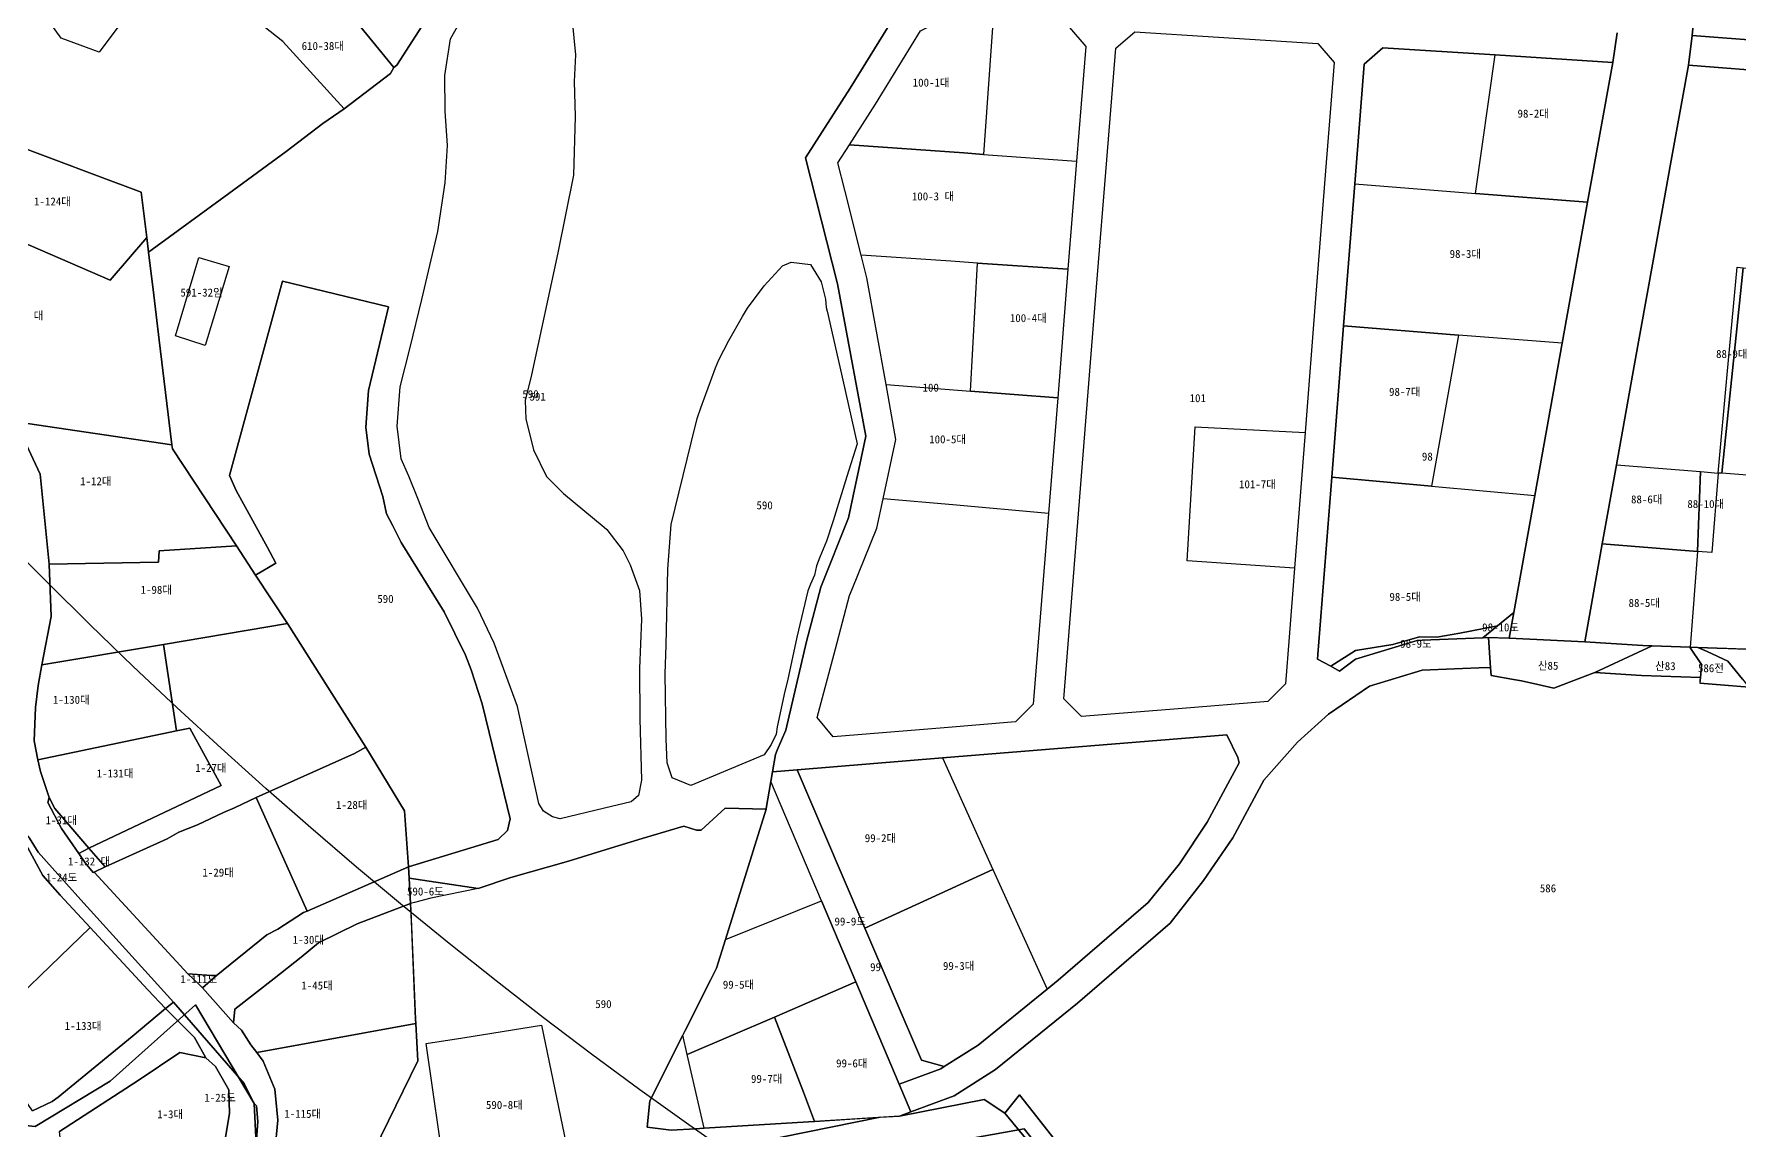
# Model space of a CAD drawing. Header units: metres. Extents: x 198218 to 208474, y 536547 to 547345.
# Drawn here: x 199514.9 to 199855.9, y 543856.3 to 544075.5 of the extents above; entities that cross this region are included whole.
import ezdxf
from ezdxf.enums import TextEntityAlignment as Align

# ---------------------------------------------------------------- set-up
doc = ezdxf.new("R2010")
doc.units = ezdxf.units.M
for name, color, linetype in [('CENTER_RADIUS', 1, 'Continuous'), ('PARCEL_BONBUN', 7, 'Continuous'), ('PARCEL_BUBUN', 8, 'Continuous'), ('PARCEL_LABEL', 3, 'Continuous'), ('ZONING', 5, 'Continuous')]:
    doc.layers.add(name, color=color, linetype=linetype)

msp = doc.modelspace()

# ---------------------------------------------------------------- linework, layer by layer
at = {"layer": 'CENTER_RADIUS'}
msp.add_circle((200224.7, 544673.01), 1000, dxfattribs=at)
at = {"layer": 'PARCEL_BONBUN'}
for points in [[(199892.74, 544071.65), (199872.32, 544073.24), (199871.59, 544073.3), (199861.61, 544074.08), (199861.17, 544074.11), (199846.41, 544075.26), (199848.3, 544095.46), (199848.67, 544099.44), (199850.16, 544115.27), (199854.71, 544163.88), (199899.66, 544160.38), (199902.91, 544156.58), (199899.39, 544111.42), (199897.83, 544091.38), (199896.54, 544074.9), (199892.74, 544071.65)], [(199720.75, 543942.67), (199723.03, 543971.24), (199725.19, 543998.16), (199727.33, 544024.97), (199729.37, 544050.39), (199731.16, 544072.73), (199734.95, 544076), (199751.7, 544074.93), (199771.52, 544073.66), (199774.8, 544069.88), (199773.11, 544048.23), (199771.11, 544022.7), (199769.02, 543995.89), (199766.9, 543968.77), (199765.83, 543955.01), (199765.1, 543945.7), (199761.57, 543942.16), (199743.63, 543940.71), (199724.29, 543939.14), (199720.75, 543942.67)], [(199775.89, 543948.22), (199774.13, 543949.19), (199771.51, 543950.63), (199771.58, 543951.56), (199774.34, 543986.99), (199776.7, 544017.23), (199778.92, 544045.59), (199780.79, 544069.55), (199784.57, 544072.82), (199807.01, 544071.38), (199830.49, 544069.87), (199825.46, 544041.96), (199820.39, 544013.75), (199814.91, 543983.35), (199810.7, 543959.95), (199809.78, 543954.81), (199805.33, 543954.92), (199804.51, 543954.89), (199792.44, 543954.4), (199791.4, 543954.35), (199779.05, 543950.6), (199775.89, 543948.22)], [(199882.34, 543951.74), (199860.97, 543952.49), (199847.48, 543952.96), (199845.98, 543953.01), (199845.88, 543953.02), (199836.53, 543953.34), (199824.9, 543954.1), (199828.41, 543973.64), (199831.25, 543989.42), (199834.81, 544009.21), (199838.59, 544030.22), (199842.06, 544049.52), (199845.63, 544069.31), (199864.37, 544067.85), (199893, 544065.62), (199895.77, 544062.39), (199894.44, 544045.44), (199892.93, 544026.1), (199889.7, 543984.81), (199887.3, 543954.01), (199884.11, 543951.48), (199882.34, 543951.74)], [(199673.47, 544020.15), (199675.98, 544009.07), (199679.46, 543993.68), (199677.38, 543987.12), (199674.67, 543978.23), (199673.33, 543974.21), (199671.98, 543971.01), (199671.37, 543969.25), (199670.95, 543967.43), (199670.17, 543965.62), (199669.58, 543964.25), (199667.38, 543955), (199665.53, 543946.28), (199665, 543944.2), (199663.46, 543937.05), (199663.26, 543935.64), (199662.29, 543933.52), (199660.91, 543931.48), (199646.21, 543925.37), (199642.52, 543926.92), (199641.5, 543929.91), (199641.29, 543934.63), (199641.09, 543947.66), (199641.27, 543953.4), (199641.6, 543968.61), (199642.31, 543977.51), (199646.29, 543993.85), (199647.5, 543998.74), (199648.19, 544000.86), (199651.15, 544008.87), (199651.84, 544010.42), (199653.85, 544014.29), (199656.52, 544019.13), (199657.57, 544020.76), (199660.86, 544025.22), (199664.55, 544029.2), (199666.27, 544029.93), (199670.12, 544029.49), (199672.26, 544026.02), (199673.13, 544022.59), (199673.28, 544020.91), (199673.47, 544020.15)], [(199602.34, 543948.5), (199604.48, 543941.68), (199605.92, 543935.97), (199610.11, 543918.72), (199609.6, 543916.38), (199607.72, 543914.55), (199589.78, 543909.09), (199588.98, 543920.28), (199581.26, 543933.01), (199565.57, 543957.72), (199559.22, 543967.43), (199563.27, 543969.83), (199561.61, 543972.91), (199555.34, 543984.33), (199554, 543987.34), (199564.62, 544026.17), (199585.77, 544021.02), (199581.78, 544004.31), (199581.24, 543996.96), (199581.95, 543991.58), (199584.64, 543983.12), (199585.42, 543979.68), (199586.58, 543977.42), (199588.35, 543973.96), (199596.9, 543960.09), (199601.2, 543951.38), (199602.34, 543948.5)], [(199812.29, 543946.25), (199810.65, 543946.55), (199806.18, 543947.37), (199806.09, 543948.9), (199805.7, 543954.91), (199809.78, 543954.81), (199824.9, 543954.1), (199836.53, 543953.34), (199838.4, 543953.28), (199826.93, 543947.96), (199822.21, 543946.14), (199818.76, 543944.83), (199815.53, 543945.54), (199812.29, 543946.25)], [(199836.28, 543947.34), (199826.93, 543947.96), (199838.4, 543953.28), (199845.88, 543953.02), (199848.27, 543949.52), (199848.17, 543948.38), (199848.04, 543946.93), (199836.28, 543947.34)], [(199848.04, 543946.93), (199848.17, 543948.38), (199848.27, 543949.52), (199845.88, 543953.02), (199845.98, 543953.01), (199847.48, 543952.96), (199849.37, 543952.11), (199853.53, 543950.24), (199856.45, 543946.64), (199856.73, 543946.29), (199857.73, 543945), (199847.99, 543945.83), (199847.99, 543946.44), (199848.04, 543946.93)], [(199638.03, 543862.35), (199644.61, 543875.47), (199645.06, 543876.36), (199650.2, 543886.58), (199651.35, 543888.87), (199653.14, 543894.6), (199661.25, 543920.62), (199661.3, 543920.76), (199662.21, 543926.16), (199662.54, 543928.11), (199667.45, 543928.51), (199696.5, 543930.86), (199753.36, 543935.47), (199755.55, 543930.98), (199755.81, 543929.9), (199749.46, 543918.03), (199743.88, 543909.73), (199737.66, 543902), (199719.67, 543886.47), (199717.42, 543884.64), (199703.64, 543873.46), (199696.88, 543869.18), (199696.21, 543868.75), (199687.88, 543865.65), (199690.23, 543860.12), (199687.94, 543859.27), (199670.97, 543858.22), (199669.73, 543858.14), (199648.9, 543856.85), (199647.14, 543856.74), (199642.32, 543856.44), (199637.52, 543857.05), (199638.03, 543862.35)], [(199743.08, 543818.62), (199709, 543859.89), (199711.95, 543863.52), (199715.41, 543859.11), (199727.04, 543844.29), (199746.51, 543819.47), (199743.08, 543818.62)]]:
    msp.add_lwpolyline(points, close=True, dxfattribs=at)
for points in [[(199848.3, 544095.46), (199846.41, 544075.26), (199845.63, 544069.31), (199842.06, 544049.52), (199838.59, 544030.22), (199834.81, 544009.21), (199831.25, 543989.42), (199828.41, 543973.64), (199824.9, 543954.1), (199809.78, 543954.81), (199810.7, 543959.95), (199814.91, 543983.35), (199820.39, 544013.75), (199825.46, 544041.96), (199830.49, 544069.87), (199831.4, 544075.83)], [(199621.74, 544085.71), (199623.17, 544071.39), (199622.92, 544066.09), (199622.92, 544066.09), (199623.11, 544059.08), (199622.77, 544047.33), (199619.64, 544031.84), (199614.36, 544007.44), (199613.09, 544002.31), (199613.27, 543998.56), (199613.89, 543995.99), (199614.78, 543992.45), (199617.38, 543987.1), (199620.75, 543983.74), (199628.9, 543976.97), (199629.46, 543976.51), (199632.68, 543972.24), (199634.12, 543969.44), (199635.95, 543964.35), (199636.38, 543958.6), (199635.98, 543948.75), (199636.03, 543938.69), (199636.33, 543926.42), (199635.74, 543923.36), (199634.27, 543922.08), (199628.96, 543920.81), (199620.09, 543918.69), (199618.58, 543919.08), (199616.76, 543920.23), (199615.87, 543921.78), (199611.56, 543941.18), (199606.9, 543953.82), (199603.55, 543960.77), (199593.93, 543976.96), (199591.66, 543982.7), (199589.84, 543987.21), (199588.32, 543990.66), (199587.55, 543997.19), (199588.09, 544005.02), (199590.14, 544012.89), (199592.48, 544022.53), (199595.67, 544036.07), (199597.14, 544045.82), (199597.59, 544053.25), (199597.14, 544060.15), (199597.06, 544067.29), (199598.16, 544074.58), (199606.72, 544089.72)], [(199689.54, 544083.34), (199678.06, 544064.74), (199669.13, 544050.84), (199675.55, 544025.65), (199681.23, 543995.19), (199677.75, 543978.83), (199672.18, 543965.02), (199669.35, 543954.12), (199665.23, 543936.4), (199663.49, 543932.42), (199663.13, 543931.58), (199662.54, 543928.11), (199662.54, 543928.11), (199662.21, 543926.16), (199661.3, 543920.76), (199661.25, 543920.62), (199653.07, 543920.83), (199648.31, 543916.42), (199647.35, 543916.45), (199644.83, 543917.21), (199636.51, 543914.78), (199629.32, 543912.56), (199621.78, 543910.24), (199610.26, 543906.95), (199603.73, 543904.78), (199589.92, 543906.84), (199589.78, 543909.09), (199607.72, 543914.55), (199609.6, 543916.38), (199610.11, 543918.72), (199605.92, 543935.97), (199604.48, 543941.68), (199602.34, 543948.5), (199601.2, 543951.38), (199596.9, 543960.09), (199588.35, 543973.96), (199586.58, 543977.42), (199585.42, 543979.68), (199584.64, 543983.12), (199581.95, 543991.58), (199581.24, 543996.96), (199581.78, 544004.31), (199585.77, 544021.02), (199564.62, 544026.17), (199554, 543987.34), (199555.34, 543984.33), (199561.61, 543972.91), (199563.27, 543969.83), (199559.22, 543967.43), (199555.42, 543973.25), (199542.62, 543992.66), (199542.48, 543993.42), (199539.96, 544014.37), (199538.87, 544023.36), (199537.84, 544031.95), (199553.85, 544043.66), (199565.31, 544052.07), (199572.67, 544057.68), (199576.9, 544060.63), (199586.21, 544067.65), (199586.88, 544068.85), (199587.45, 544069.36), (199594.33, 544079.99)], [(199831.4, 544075.83), (199830.49, 544069.87), (199807.01, 544071.38), (199784.57, 544072.82), (199780.79, 544069.55), (199778.92, 544045.59), (199776.7, 544017.23), (199774.34, 543986.99), (199771.58, 543951.56), (199771.51, 543950.63), (199774.13, 543949.19), (199775.89, 543948.22), (199779.05, 543950.6), (199791.4, 543954.35), (199792.44, 543954.4), (199804.51, 543954.89), (199805.33, 543954.92), (199805.7, 543954.91), (199806.09, 543948.9), (199805.36, 543948.92), (199792.42, 543948.39), (199781.89, 543945.19), (199773.68, 543939.6), (199767.51, 543934), (199760.75, 543926.44), (199754.59, 543914.92), (199748.71, 543906.36), (199742.01, 543897.83), (199723.52, 543881.86), (199707.15, 543868.58), (199698.89, 543863.34), (199690.23, 543860.12), (199687.88, 543865.65), (199696.21, 543868.75), (199696.88, 543869.18), (199703.64, 543873.46), (199703.64, 543873.46), (199717.42, 543884.64), (199719.67, 543886.47), (199737.66, 543902), (199743.88, 543909.73), (199749.46, 543918.03), (199755.81, 543929.9), (199755.55, 543930.98), (199753.36, 543935.47), (199696.5, 543930.86), (199667.45, 543928.51), (199662.54, 543928.11), (199663.13, 543931.58), (199663.49, 543932.42), (199665.23, 543936.4), (199669.35, 543954.12), (199672.18, 543965.02), (199677.75, 543978.83), (199681.23, 543995.19), (199675.55, 544025.65), (199669.13, 544050.84), (199678.06, 544064.74), (199689.54, 544083.34)], [(199594.33, 544079.99), (199587.45, 544069.36), (199586.88, 544068.85), (199586.21, 544067.65), (199576.9, 544060.63), (199572.67, 544057.68), (199565.31, 544052.07), (199553.85, 544043.66), (199537.84, 544031.95), (199537.47, 544034.9), (199536.35, 544043.94), (199527.61, 544047.19), (199527.61, 544047.19), (199509.89, 544053.9)], [(199721.9, 544076.84), (199725.17, 544073.06), (199723.34, 544050.18), (199721.6, 544028.55), (199719.55, 544002.84), (199717.7, 543979.75), (199715.11, 543947.39), (199714.65, 543941.61), (199711.11, 543938.07), (199696.84, 543936.91), (199674.68, 543935.11), (199671.48, 543938.96), (199675.17, 543952.67), (199675.17, 543952.67), (199677.93, 543963.33), (199678.46, 543964.63), (199683.41, 543976.82), (199684.67, 543982.69), (199687.22, 543994.52), (199685.25, 544005.52), (199681.43, 544026.83), (199680.28, 544031.36), (199676.98, 544044.34), (199675.59, 544049.8), (199677.92, 544053.43), (199683.12, 544061.52), (199692.16, 544076.17)], [(199864.37, 544067.85), (199845.63, 544069.31), (199846.41, 544075.26), (199861.16, 544074.11)], [(199509.89, 544053.9), (199527.61, 544047.19), (199536.35, 544043.94), (199537.47, 544034.9), (199537.84, 544031.95), (199538.87, 544023.36), (199539.96, 544014.37), (199542.48, 543993.42), (199542.62, 543992.66), (199555.42, 543973.25), (199559.22, 543967.43), (199565.57, 543957.72), (199581.26, 543933.01), (199588.98, 543920.28), (199589.78, 543909.09), (199589.92, 543906.84), (199590.2, 543901.78), (199591.2, 543878.64), (199591.23, 543877.81), (199591.62, 543870.31), (199578.47, 543843.35)], [(199856.45, 543946.64), (199853.53, 543950.24), (199849.37, 543952.11), (199847.48, 543952.96), (199847.48, 543952.96), (199851.32, 543952.83), (199851.42, 543952.82), (199851.55, 543952.82), (199851.69, 543952.81), (199860.97, 543952.49)], [(199746.51, 543819.47), (199715.41, 543859.11), (199711.95, 543863.52), (199709, 543859.89), (199704.87, 543862.59), (199687.94, 543859.27), (199687.94, 543859.27), (199690.23, 543860.12), (199698.89, 543863.34), (199707.15, 543868.58), (199723.52, 543881.86), (199742.01, 543897.83), (199748.71, 543906.36), (199754.59, 543914.92), (199760.75, 543926.44), (199767.51, 543934), (199773.68, 543939.6), (199781.89, 543945.19), (199792.42, 543948.39), (199805.36, 543948.92), (199806.09, 543948.9), (199806.18, 543947.37), (199810.65, 543946.55), (199812.29, 543946.25), (199815.53, 543945.54), (199818.76, 543944.83), (199822.21, 543946.14), (199826.93, 543947.96), (199836.28, 543947.34), (199848.04, 543946.93), (199847.93, 543945.84), (199857.78, 543945)], [(199578.47, 543843.35), (199591.62, 543870.31), (199591.62, 543870.31), (199591.23, 543877.81), (199591.2, 543878.64), (199590.36, 543898.21), (199590.2, 543901.78), (199589.92, 543906.84), (199603.73, 543904.78), (199610.26, 543906.95), (199621.78, 543910.24), (199629.32, 543912.56), (199636.51, 543914.78), (199644.83, 543917.21), (199647.35, 543916.45), (199648.31, 543916.42), (199653.07, 543920.83), (199661.25, 543920.62), (199653.14, 543894.6), (199651.35, 543888.87), (199650.2, 543886.58), (199645.06, 543876.36), (199644.61, 543875.47), (199638.03, 543862.35), (199637.52, 543857.05), (199642.32, 543856.44), (199647.14, 543856.74), (199648.9, 543856.85), (199669.72, 543858.14), (199670.97, 543858.22), (199684.07, 543859.03), (199644.31, 543851.02)], [(199644.31, 543851.02), (199684.07, 543859.03), (199687.94, 543859.27), (199704.87, 543862.59), (199709, 543859.89), (199743.08, 543818.62)]]:
    msp.add_lwpolyline(points, dxfattribs=at)
at = {"layer": 'PARCEL_BUBUN'}
for points in [[(199633.17, 544154.12), (199629.81, 544135.94), (199629.64, 544135.65), (199628.18, 544133.08), (199623.41, 544125.3), (199622.32, 544123.82), (199610.55, 544105.52), (199606.02, 544098.39), (199604.53, 544096.05), (199594.33, 544079.99), (199587.45, 544069.36), (199586.88, 544068.85), (199572.11, 544086.93), (199571.05, 544088.18), (199601.08, 544134.81), (199598.7, 544143.49), (199614.85, 544147.34), (199633.17, 544154.12)], [(199520.31, 544097.23), (199522.81, 544098.43), (199539.13, 544086.99), (199527.96, 544071.95), (199520.39, 544074.77), (199518.28, 544077.59), (199520.31, 544097.23)], [(199560.86, 544077.05), (199572.11, 544086.93), (199586.88, 544068.85), (199586.21, 544067.65), (199576.9, 544060.63), (199564.69, 544074.09), (199560.86, 544077.05)], [(199692.16, 544076.17), (199696.61, 544078.46), (199706.57, 544077.82), (199704.72, 544051.51), (199700.77, 544051.79), (199677.92, 544053.43), (199683.12, 544061.52), (199692.16, 544076.17)], [(199807.01, 544071.38), (199830.49, 544069.87), (199825.46, 544041.96), (199803.05, 544043.71), (199807.01, 544071.38)], [(199509.89, 544053.9), (199527.61, 544047.19), (199536.35, 544043.94), (199537.47, 544034.9), (199530.13, 544026.34), (199506.11, 544036.75), (199503.45, 544036.73), (199506.64, 544045.18), (199509.89, 544053.9)], [(199677.92, 544053.43), (199700.77, 544051.79), (199704.72, 544051.51), (199723.34, 544050.18), (199721.6, 544028.55), (199703.49, 544029.78), (199698.2, 544030.14), (199680.28, 544031.36), (199676.98, 544044.34), (199675.59, 544049.8), (199677.92, 544053.43)], [(199803.05, 544043.71), (199825.46, 544041.96), (199820.39, 544013.75), (199799.64, 544015.4), (199776.7, 544017.23), (199778.92, 544045.59), (199803.05, 544043.71)], [(199490.34, 544036.91), (199493.28, 544036.51), (199503.45, 544036.73), (199506.11, 544036.75), (199530.13, 544026.34), (199537.47, 544034.9), (199537.84, 544031.95), (199538.87, 544023.36), (199539.96, 544014.37), (199542.48, 543993.42), (199511.86, 543998), (199510.49, 543998.35), (199508.17, 544000.92), (199503.29, 544004.73), (199492.62, 544008.4), (199486.26, 544009.33), (199490.34, 544036.91)], [(199547.88, 544030.92), (199553.96, 544029.07), (199549.12, 544013.32), (199543.2, 544015.21), (199547.88, 544030.92)], [(199721.6, 544028.55), (199719.55, 544002.84), (199702.1, 544004.2), (199703.49, 544029.78), (199721.6, 544028.55)], [(199856.54, 544028.86), (199852.32, 543987.76), (199851.58, 543987.82), (199853.4, 544007.48), (199855.4, 544028.95), (199856.54, 544028.86)], [(199856.54, 544028.86), (199872.99, 544027.61), (199891.94, 544026.18), (199888.71, 543984.89), (199852.32, 543987.76), (199856.54, 544028.86)], [(199799.64, 544015.4), (199794.27, 543985.2), (199774.34, 543986.99), (199776.7, 544017.23), (199799.64, 544015.4)], [(199685.25, 544005.52), (199702.1, 544004.2), (199719.55, 544002.84), (199717.7, 543979.75), (199698.59, 543981.45), (199684.67, 543982.69), (199687.22, 543994.52), (199685.25, 544005.52)], [(199510.49, 543998.35), (199511.86, 543998), (199542.48, 543993.42), (199542.62, 543992.66), (199555.42, 543973.25), (199539.96, 543972.29), (199539.84, 543969.98), (199517.93, 543969.59), (199516.14, 543987.57), (199512.89, 543994.56), (199510.49, 543998.35)], [(199769.02, 543995.89), (199766.9, 543968.77), (199745.41, 543970.27), (199747.02, 543997.02), (199769.02, 543995.89)], [(199831.25, 543989.42), (199848.05, 543988.1), (199847.47, 543972.15), (199828.41, 543973.64), (199831.25, 543989.42)], [(199774.34, 543986.99), (199794.27, 543985.2), (199814.91, 543983.35), (199810.7, 543959.95), (199807.44, 543957.28), (199799.97, 543955.78), (199795.35, 543955.02), (199791.88, 543955.04), (199786.52, 543953.56), (199779.06, 543952.37), (199774.13, 543949.19), (199771.51, 543950.63), (199771.58, 543951.56), (199774.34, 543986.99)], [(199848.05, 543988.1), (199851.58, 543987.82), (199850.34, 543971.93), (199847.47, 543972.15), (199848.05, 543988.1)], [(199539.96, 543972.29), (199555.42, 543973.25), (199559.22, 543967.43), (199565.57, 543957.72), (199540.79, 543953.53), (199516.52, 543949.5), (199518.35, 543959.16), (199517.93, 543969.59), (199539.84, 543969.98), (199539.96, 543972.29)], [(199828.41, 543973.64), (199847.47, 543972.15), (199845.98, 543953.01), (199845.88, 543953.02), (199836.53, 543953.34), (199824.9, 543954.1), (199828.41, 543973.64)], [(199810.7, 543959.95), (199809.78, 543954.81), (199805.33, 543954.92), (199804.51, 543954.89), (199807.44, 543957.28), (199810.7, 543959.95)], [(199540.79, 543953.53), (199565.57, 543957.72), (199581.26, 543933.01), (199579.01, 543931.78), (199559.31, 543922.94), (199554.99, 543920.86), (199552.82, 543919.97), (199547.59, 543917.49), (199543.89, 543916), (199541.54, 543914.7), (199529.12, 543909.07), (199525.86, 543912.81), (199552.32, 543925.38), (199546.09, 543936.84), (199543.43, 543936.29), (199540.79, 543953.53)], [(199807.44, 543957.28), (199804.51, 543954.89), (199792.44, 543954.4), (199791.4, 543954.35), (199779.05, 543950.6), (199775.89, 543948.22), (199774.13, 543949.19), (199779.06, 543952.37), (199786.52, 543953.56), (199791.88, 543955.04), (199795.35, 543955.02), (199799.97, 543955.78), (199807.44, 543957.28)], [(199516.52, 543949.5), (199540.79, 543953.53), (199543.43, 543936.29), (199515.68, 543930.52), (199514.97, 543934.29), (199515.25, 543940.96), (199515.78, 543945.36), (199516.52, 543949.5)], [(199543.43, 543936.29), (199546.09, 543936.84), (199552.32, 543925.38), (199525.86, 543912.81), (199519.1, 543920.73), (199517.99, 543922.94), (199516.2, 543928.14), (199515.68, 543930.52), (199543.43, 543936.29)], [(199581.26, 543933.01), (199588.98, 543920.28), (199589.78, 543909.09), (199569.51, 543900.25), (199559.31, 543922.94), (199579.01, 543931.78), (199581.26, 543933.01)], [(199667.45, 543928.51), (199696.5, 543930.86), (199706.6, 543908.54), (199693.55, 543902.59), (199681.01, 543896.87), (199676.28, 543907.9), (199667.45, 543928.51)], [(199662.54, 543928.11), (199667.45, 543928.51), (199676.28, 543907.9), (199681.01, 543896.87), (199692.33, 543870.47), (199696.88, 543869.18), (199696.21, 543868.75), (199687.88, 543865.65), (199679.21, 543886.09), (199672.34, 543902.29), (199662.21, 543926.16), (199662.54, 543928.11)], [(199508.53, 543926.27), (199508.86, 543925.42), (199508.57, 543922.39), (199516.72, 543907.35), (199520.16, 543903.41), (199526.17, 543896.97), (199504.05, 543875.68), (199498.45, 543883.96), (199496.92, 543886.05), (199496.18, 543887.21), (199488.88, 543900.32), (199486.4, 543908.01), (199483.63, 543921.51), (199508.53, 543926.27)], [(199508.86, 543925.42), (199509.78, 543922.12), (199512.86, 543916.24), (199514, 543914.81), (199515.76, 543912.06), (199518.57, 543908.91), (199524.26, 543902.47), (199542.78, 543882.03), (199541.24, 543880.79), (199537.66, 543884.53), (199526.17, 543896.97), (199520.16, 543903.41), (199516.72, 543907.35), (199508.57, 543922.39), (199508.86, 543925.42)], [(199517.67, 543921.93), (199517.99, 543922.94), (199519.1, 543920.73), (199525.86, 543912.81), (199523.86, 543911.75), (199520.41, 543916.77), (199517.67, 543921.93)], [(199559.31, 543922.94), (199569.51, 543900.25), (199568.79, 543899.97), (199563.66, 543896.66), (199561.44, 543895.49), (199551.36, 543887.3), (199545.69, 543887.74), (199526.93, 543908.04), (199529.12, 543909.07), (199541.54, 543914.7), (199543.89, 543916), (199547.59, 543917.49), (199552.82, 543919.97), (199554.99, 543920.86), (199559.31, 543922.94)], [(199523.86, 543911.75), (199525.86, 543912.81), (199529.12, 543909.07), (199526.93, 543908.04), (199526.74, 543907.94), (199525.13, 543909.88), (199523.86, 543911.75)], [(199590.2, 543901.78), (199579.52, 543897.7), (199571.77, 543893.89), (199568.36, 543891.06), (199562.94, 543886.8), (199555.08, 543880.64), (199554.82, 543877.95), (199548.64, 543884.89), (199551.36, 543887.3), (199561.44, 543895.49), (199563.66, 543896.66), (199568.79, 543899.97), (199569.51, 543900.25), (199589.78, 543909.09), (199589.92, 543906.84), (199590.2, 543901.78)], [(199589.92, 543906.84), (199603.73, 543904.78), (199594.22, 543902.81), (199590.98, 543901.98), (199590.2, 543901.78), (199589.92, 543906.84)], [(199706.6, 543908.54), (199717.42, 543884.64), (199703.64, 543873.46), (199696.88, 543869.18), (199692.33, 543870.47), (199681.01, 543896.87), (199693.55, 543902.59), (199706.6, 543908.54)], [(199590.2, 543901.78), (199591.2, 543878.64), (199591.23, 543877.81), (199559.44, 543871.98), (199558.3, 543873.53), (199556.38, 543876.44), (199554.82, 543877.95), (199555.08, 543880.64), (199562.94, 543886.8), (199568.36, 543891.06), (199571.77, 543893.89), (199579.52, 543897.7), (199590.2, 543901.78)], [(199653.14, 543894.6), (199672.34, 543902.29), (199679.21, 543886.09), (199662.94, 543879.07), (199645.51, 543871.56), (199644.61, 543875.47), (199645.06, 543876.36), (199650.2, 543886.58), (199651.35, 543888.87), (199653.14, 543894.6)], [(199526.17, 543896.97), (199537.66, 543884.53), (199541.24, 543880.79), (199534.53, 543875.2), (199519.77, 543863.06), (199518.54, 543862.16), (199514.63, 543860.33), (199504.05, 543875.68), (199526.17, 543896.97)], [(199545.69, 543887.74), (199551.36, 543887.3), (199548.64, 543884.89), (199547.86, 543885.62), (199545.69, 543887.74)], [(199679.21, 543886.09), (199687.88, 543865.65), (199690.23, 543860.12), (199687.94, 543859.27), (199670.97, 543858.22), (199668.71, 543864.09), (199662.94, 543879.07), (199679.21, 543886.09)], [(199541.24, 543880.79), (199542.78, 543882.03), (199556.92, 543865.76), (199558.94, 543861.82), (199559.37, 543861.34), (199559.68, 543858.2), (199559.36, 543853.67), (199554.44, 543844.41), (199551.99, 543843.9), (199552.17, 543846.42), (199552.65, 543851.84), (199553.99, 543859.79), (199553.84, 543864.54), (199551.21, 543869.2), (199549.3, 543870.89), (199546.98, 543874.96), (199541.24, 543880.79)], [(199559.44, 543871.98), (199591.23, 543877.81), (199591.62, 543870.31), (199578.47, 543843.35), (199569.74, 543843.54), (199560.94, 543843.81), (199562.29, 543848.46), (199563.09, 543852.19), (199563.67, 543858.46), (199563.04, 543864.68), (199560.72, 543870.25), (199559.44, 543871.98)], [(199600.66, 543874.92), (199616.34, 543877.46), (199621.31, 543853.67), (199621.09, 543853.56), (199615.02, 543849.47), (199614.84, 543849.34), (199597.22, 543846.46), (199593.34, 543873.76), (199600.66, 543874.92)], [(199662.94, 543879.07), (199668.71, 543864.09), (199670.97, 543858.22), (199669.73, 543858.14), (199648.9, 543856.85), (199645.51, 543871.56), (199662.94, 543879.07)], [(199549.3, 543870.89), (199551.21, 543869.2), (199553.84, 543864.54), (199553.99, 543859.79), (199552.65, 543851.84), (199552.17, 543846.42), (199543.15, 543846.24), (199521.58, 543850.39), (199520.65, 543850.64), (199520.04, 543856.17), (199535.76, 543866.38), (199544.1, 543871.97), (199549.3, 543870.89)]]:
    msp.add_lwpolyline(points, close=True, dxfattribs=at)
for points in [[(199512.89, 543994.56), (199516.14, 543987.57), (199517.93, 543969.59), (199518.35, 543959.16), (199516.52, 543949.5), (199515.78, 543945.36), (199515.25, 543940.96), (199514.97, 543934.29), (199515.68, 543930.52), (199516.2, 543928.14), (199517.99, 543922.94), (199517.67, 543921.93), (199520.41, 543916.77), (199523.86, 543911.75), (199525.13, 543909.88), (199526.74, 543907.94), (199526.93, 543908.04), (199545.69, 543887.74), (199547.86, 543885.62), (199548.64, 543884.89), (199554.82, 543877.95), (199556.38, 543876.44), (199558.3, 543873.53), (199559.44, 543871.98), (199560.72, 543870.25), (199563.04, 543864.68), (199563.67, 543858.46), (199563.09, 543852.19)], [(199559.36, 543853.67), (199559.68, 543858.2), (199559.37, 543861.34), (199558.94, 543861.82), (199556.92, 543865.76), (199542.78, 543882.03), (199524.26, 543902.47), (199518.57, 543908.91), (199515.76, 543912.06), (199514, 543914.81)], [(199514.63, 543860.33), (199518.54, 543862.16), (199519.77, 543863.06), (199534.53, 543875.2), (199541.24, 543880.79), (199546.98, 543874.96), (199549.3, 543870.89), (199544.1, 543871.97), (199535.76, 543866.38), (199520.04, 543856.17)], [(199644.31, 543851.02), (199684.07, 543859.03), (199687.94, 543859.27), (199704.87, 543862.59), (199709, 543859.89), (199743.08, 543818.62)]]:
    msp.add_lwpolyline(points, dxfattribs=at)
at = {"layer": 'ZONING'}
for points in [[(199468.6, 543862.01), (199515.14, 543857.2), (199530.14, 543866.23), (199547.22, 543881.49), (199558.94, 543861.82), (199559.36, 543853.67)], [(199559.36, 543853.67), (199558.94, 543861.82), (199547.22, 543881.49), (199530.14, 543866.23), (199515.14, 543857.2), (199468.6, 543862.01)], [(199670.72, 543849.17), (199712.86, 543856.76), (199754.45, 543804.64)], [(199754.45, 543804.64), (199712.86, 543856.76), (199670.72, 543849.17)]]:
    msp.add_lwpolyline(points, dxfattribs=at)

# ---------------------------------------------------------------- texts
at = {"layer": 'PARCEL_LABEL'}
for s, p in [('610-38대', (199572.65, 544073.18)), ('100-1대', (199694.25, 544065.86)), ('98-2대', (199814.6, 544059.66)), ('100-3 대', (199694.62, 544043.12)), ('1-124대', (199518.62, 544042.09)), ('98-3대', (199801.03, 544031.62)), ('591-32임', (199548.41, 544023.89)), ('1-62 대', (199513.11, 544019.29)), ('100-4대', (199713.67, 544018.79)), ('88-9대', (199854.29, 544011.62)), ('590', (199614.18, 544003.58)), ('591', (199615.61, 544003.09)), ('100', (199694.17, 544004.89)), ('101', (199747.55, 544002.78)), ('98-7대', (199788.92, 544004.05)), ('100-5대', (199697.54, 543994.56)), ('98', (199793.44, 543991.1)), ('1-12대', (199527.28, 543986.18)), ('101-7대', (199759.47, 543985.57)), ('590', (199660.97, 543981.37)), ('88-6대', (199837.29, 543982.55)), ('88-10대', (199849.09, 543981.62)), ('1-98대', (199539.36, 543964.47)), ('590', (199585.18, 543962.66)), ('98-5대', (199789, 543963.07)), ('88-5대', (199836.8, 543961.85)), ('98-10도', (199808.08, 543956.97)), ('98-9도', (199791.16, 543953.69)), ('산85', (199817.59, 543949.3)), ('산83', (199841.03, 543949.22)), ('586전', (199850.12, 543948.81)), ('1-130대', (199522.37, 543942.49)), ('1-131대', (199531.12, 543927.77)), ('1-27대', (199550.27, 543928.87)), ('1-28대', (199578.44, 543921.48)), ('1-31대', (199520.37, 543918.41)), ('99-2대', (199684.12, 543914.83)), ('1-132 대', (199525.93, 543910.18)), ('1-24도', (199520.42, 543907)), ('1-29대', (199551.73, 543907.96)), ('590-6도', (199593.16, 543904.17)), ('586', (199817.56, 543904.81)), ('99-9도', (199678.07, 543898.17)), ('1-30대', (199569.75, 543894.51)), ('99', (199683.15, 543889.05)), ('99-3대', (199699.75, 543889.29)), ('1-111도', (199547.85, 543886.66)), ('1-45대', (199571.5, 543885.38)), ('99-5대', (199655.75, 543885.55)), ('590', (199628.75, 543881.67)), ('1-133대', (199524.75, 543877.3)), ('99-6대', (199678.39, 543869.83)), ('99-7대', (199661.38, 543866.72)), ('1-25도', (199552.12, 543862.96)), ('590-8대', (199608.94, 543861.51)), ('1-3대', (199542.13, 543859.64)), ('1-115대', (199568.64, 543859.73))]:
    msp.add_text(s, height=1.6, dxfattribs=at).set_placement(p, align=Align.MIDDLE_CENTER)

doc.saveas('drawing.dxf')
